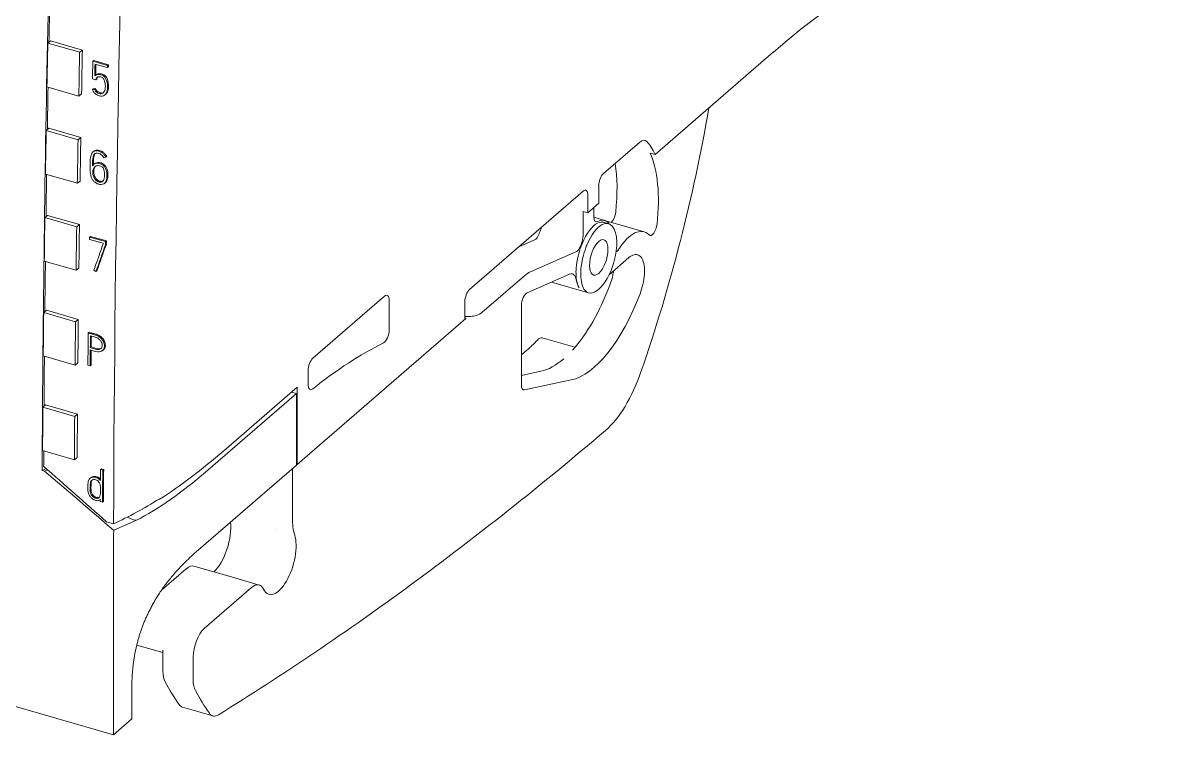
# Model space of a CAD drawing. Header units: inches. Extents: x 9220 to 92460, y -39241 to 4813.
# Drawn here: x 75054.22 to 75100.74, y -33840.89 to -33812.21 of the extents above; entities that cross this region are included whole.
import ezdxf

# ---------------------------------------------------------------- set-up
doc = ezdxf.new("R2010")
doc.units = ezdxf.units.IN
doc.header["$MEASUREMENT"] = 0

# ---------------------------------------------------------------- blocks, each defined once
blk = doc.blocks.new('A$C027ebf9d')
at = {"color": 0, "linetype": 'Continuous', "lineweight": 0}
for p, q in [((22.4836, -18.7792), (22.4895, -18.7744)), ((22.4836, -18.7792), (22.5518, -18.7989)), ((22.4895, -18.7744), (22.5577, -18.7941)), ((22.5518, -18.7989), (22.5577, -18.7941)), ((22.58, -18.8178), (22.582, -18.8163)), ((22.6115, -18.8269), (22.58, -18.8178)), ((22.582, -18.8163), (22.6135, -18.8254)), ((23.784, -19.0176), (24.0374, -18.7982)), ((22.5846, -18.824), (22.6114, -18.8317)), ((22.6114, -18.8317), (22.6134, -18.8302)), ((22.6115, -18.8269), (22.6135, -18.8254)), ((22.5793, -18.8559), (22.5865, -18.858)), ((22.5855, -18.8483), (22.5875, -18.8468)), ((22.5865, -18.858), (22.5884, -18.8565)), ((22.4818, -18.8728), (22.55, -18.8925)), ((22.5559, -18.8877), (22.55, -18.8925)), ((22.579, -18.8787), (22.581, -18.8772)), ((22.5834, -18.878), (22.5854, -18.8765)), ((22.6053, -18.8906), (22.6072, -18.8891)), ((22.4801, -18.9663), (22.486, -18.9615)), ((22.4801, -18.9663), (22.5483, -18.986)), ((22.486, -18.9615), (22.5542, -18.9812)), ((22.5483, -18.986), (22.5542, -18.9812)), ((23.6732, -19.0587), (23.7514, -18.991)), ((22.5806, -19.0119), (22.5826, -19.0104)), ((23.7738, -19.0147), (23.784, -19.0176)), ((22.5821, -19.0388), (22.5841, -19.0373)), ((22.6077, -19.0238), (22.6097, -19.0223)), ((22.4786, -19.0597), (22.5468, -19.0794)), ((22.5527, -19.0746), (22.5468, -19.0794)), ((22.6047, -19.0798), (22.6067, -19.0783)), ((23.6632, -19.1223), (23.6632, -19.0848)), ((23.3867, -19.3069), (23.6299, -19.0962)), ((23.6399, -19.1049), (23.6399, -19.1424)), ((23.6297, -19.1395), (23.6399, -19.1424)), ((23.6297, -19.1395), (23.6297, -19.192)), ((23.6399, -19.1424), (23.6632, -19.1223)), ((23.6529, -19.1514), (23.6529, -19.1312)), ((22.4773, -19.153), (22.4832, -19.1481)), ((22.4773, -19.153), (22.5455, -19.1727)), ((22.4832, -19.1481), (22.5514, -19.1678)), ((23.6529, -19.1522), (23.676, -19.1588)), ((23.6738, -19.1629), (23.6841, -19.1659)), ((23.6787, -19.1599), (23.7605, -19.1835)), ((22.5455, -19.1727), (22.5514, -19.1678)), ((22.5729, -19.1946), (22.5749, -19.1931)), ((22.5729, -19.1946), (22.607, -19.2044)), ((22.6022, -19.2079), (22.5729, -19.1995)), ((22.609, -19.2029), (22.5749, -19.1931)), ((22.6069, -19.2114), (22.6089, -19.2099)), ((22.607, -19.2044), (22.609, -19.2029)), ((23.4923, -19.2154), (23.526, -19.2008)), ((23.6146, -19.2264), (23.5186, -19.2681)), ((23.6855, -19.2753), (23.7278, -19.2386)), ((22.4761, -19.2461), (22.5442, -19.2658)), ((22.5501, -19.2609), (22.5442, -19.2658)), ((22.5867, -19.2682), (22.5887, -19.2667)), ((23.5043, -19.2774), (23.418, -19.3521)), ((23.5098, -19.3137), (23.6009, -19.2742)), ((23.6415, -19.3137), (23.5624, -19.2909)), ((23.0512, -19.4542), (23.2047, -19.3213)), ((23.2147, -19.33), (23.2147, -19.3936)), ((23.3766, -19.3688), (23.3766, -19.333)), ((22.4748, -19.3564), (22.4807, -19.3514)), ((22.4748, -19.3564), (22.543, -19.376)), ((22.4807, -19.3514), (22.5489, -19.3711)), ((23.4976, -19.5113), (23.4976, -19.3408)), ((22.543, -19.376), (22.5489, -19.3711)), ((23.0177, -19.6813), (23.3788, -19.3686)), ((23.3788, -19.3686), (23.3766, -19.3679)), ((22.57, -19.3998), (22.572, -19.3983)), ((23.5422, -19.4103), (23.6124, -19.4306)), ((22.5746, -19.4314), (22.5765, -19.4299)), ((22.6003, -19.438), (22.6023, -19.4365)), ((23.5133, -19.4334), (23.4976, -19.4471)), ((22.4739, -19.4492), (22.5421, -19.4689)), ((22.548, -19.464), (22.5421, -19.4689)), ((22.5694, -19.4687), (22.5742, -19.4701)), ((22.5742, -19.4701), (22.5762, -19.4686)), ((23.0411, -19.5107), (23.0411, -19.4803)), ((23.5396, -19.4819), (23.4976, -19.4907)), ((23.6044, -19.5006), (23.504, -19.5217)), ((23.016, -19.5294), (22.8211, -19.6982)), ((23.0177, -19.516), (22.8602, -19.6523)), ((23.016, -19.5294), (23.0056, -19.5264)), ((23.016, -19.6828), (23.016, -19.5294)), ((23.0177, -19.516), (23.0177, -19.6813)), ((22.473, -19.5591), (22.4789, -19.5541)), ((22.473, -19.5591), (22.5412, -19.5788)), ((22.4789, -19.5541), (22.5471, -19.5738)), ((22.5412, -19.5788), (22.5471, -19.5738)), ((22.4724, -19.6517), (22.5406, -19.6714)), ((22.5465, -19.6664), (22.5406, -19.6714)), ((22.8014, -19.8686), (23.016, -19.6828)), ((23.0177, -19.6813), (23.016, -19.6808)), ((22.4715, -19.6942), (22.4802, -19.6905)), ((22.4715, -19.6942), (22.4766, -19.6957)), ((22.4766, -19.6957), (22.483, -19.6929)), ((22.5964, -19.6925), (22.5983, -19.6911)), ((22.6012, -19.6939), (22.5964, -19.6925)), ((22.5983, -19.6911), (22.6032, -19.6924)), ((22.6012, -19.6939), (22.6032, -19.6924)), ((23.0075, -19.7964), (23.0075, -19.6902)), ((22.5745, -19.7108), (22.5765, -19.7093)), ((22.5953, -19.7576), (22.5961, -19.757)), ((22.7212, -19.7558), (22.7227, -19.7562)), ((22.7227, -19.7548), (22.7227, -19.7562)), ((22.596, -19.761), (22.6009, -19.7624)), ((22.6009, -19.7624), (22.6028, -19.7609)), ((22.6244, -19.8084), (22.6094, -19.8041)), ((22.6723, -19.8018), (22.6246, -19.8223)), ((22.9719, -19.821), (22.9719, -19.821)), ((22.7269, -19.9509), (22.7802, -19.9047)), ((22.7966, -19.8991), (22.8716, -19.9208)), ((22.8716, -19.921), (22.9364, -19.9397)), ((22.8185, -20.033), (22.92, -19.9451)), ((22.6741, -20.0684), (22.7301, -20.0845)), ((22.7301, -20.1234), (22.7301, -20.079)), ((22.7949, -20.1421), (22.7949, -20.0943)), ((22.2901, -20.1643), (22.6242, -20.2607)), ((22.6636, -20.2266), (22.6636, -20.1584)), ((22.7721, -20.2013), (22.8369, -20.22)), ((22.6242, -20.2607), (22.6636, -20.2266))]:
    blk.add_line(p, q, dxfattribs=at)
for centre, major_axis, ratio, start_param, end_param in [((42.309, -2.9745), (-10.9193, -37.8255), 0.433013, -1.102762, -0.989056), ((42.2306, -2.9519), (-10.9193, -37.8255), 0.433013, -1.017851, -1.015149), ((42.2559, -2.9594), (-10.9208, -37.8292), 0.43303, -1.01742, -1.016321), ((42.2607, -2.9606), (-10.9197, -37.8254), 0.43303, -1.017214, -1.016542), ((42.2874, -2.9683), (-10.9197, -37.8254), 0.43303, -1.017411, -1.017273), ((44.4292, -3.5866), (-78.3713, -17.1459), 0.134473, 1.258989, 1.259047), ((42.2306, -2.9519), (-10.9193, -37.8255), 0.433013, -1.012448, -1.009747), ((44.4452, -3.5914), (-69.3652, -20.1272), 0.12911, 1.21325, 1.213317), ((23.5645, -19.2095), (0.0765, 0.2652), 0.433013, -1.187789, -0.743505), ((23.6543, -19.2341), (0.0217, 0.0753), 0.433013, -0.346246, 0.411081), ((23.6898, -19.1462), (0.0056, 0.0193), 0.433013, -2.513914, -1.187789), ((42.2306, -2.9519), (-10.9193, -37.8255), 0.433013, -1.007046, -1.004345), ((23.5284, -19.1818), (-0.0056, -0.0193), 0.433013, 0.343657, 1.402486), ((23.531, -19.1751), (0.0056, 0.0193), 0.433013, -1.813163, -1.382984), ((23.7278, -19.2966), (0.0326, 0.1131), 0.433013, -0.236262, 0.960488), ((42.7012, -3.088), (20.9363, 34.8301), 0.272919, -4.07538, -4.07357), ((42.2892, -2.969), (-10.9208, -37.8292), 0.43303, -1.006518, -1.006315), ((23.6531, -19.2351), (-0.0219, -0.076), 0.433013, -1.813163, -1.739106), ((23.6631, -19.2386), (-0.021, -0.0728), 0.433013, -1.820029, -1.745762), ((23.6625, -19.241), (0.0219, 0.0757), 0.433013, -1.125618, -0.950651), ((23.6634, -19.2381), (-0.0218, -0.0757), 0.433013, -0.350815, 1.52682), ((23.5043, -19.3793), (0.0326, 0.1131), 0.433013, 0.343657, 0.588003), ((23.6531, -19.2351), (-0.0218, -0.0757), 0.433013, -0.716781, -0.350815), ((42.2306, -2.9519), (-10.9193, -37.8255), 0.433013, -1.001145, -0.998444), ((23.0075, -21.0715), (0.4891, 1.6942), 0.433013, 0.136496, 0.155966), ((23.0177, -21.0745), (0.4891, 1.6942), 0.433013, 0.165973, 0.168704), ((42.2547, -2.9591), (-10.9208, -37.8292), 0.43303, -1.000555, -0.998553), ((42.2595, -2.9602), (-10.9197, -37.8254), 0.43303, -1.000343, -0.999667), ((23.534, -19.4387), (0.0082, 0.0284), 0.433013, 0, 0.723904), ((42.2595, -2.9602), (-10.9197, -37.8254), 0.43303, -0.999466, -0.998543), ((23.0177, -21.0745), (0.4891, 1.6942), 0.433013, 0.376721, 0.550466), ((42.2306, -2.9519), (-10.9193, -37.8255), 0.433013, -0.995244, -0.992544), ((42.2832, -2.9673), (-10.9208, -37.8292), 0.43303, -0.992268, -0.991577), ((42.2881, -2.9685), (-10.9197, -37.8254), 0.43303, -0.992257, -0.990257), ((42.2832, -2.9673), (-10.9208, -37.8292), 0.43303, -0.990388, -0.990268), ((22.8504, -17.9746), (-0.5394, -1.8685), 0.433013, 0.353446, 0.456324), ((22.6337, -19.762), (0.0415, -0.0378), 0.237336, -0.856888, -0.050945), ((22.8381, -19.8477), (0.0207, 0.0719), 0.433013, -2.522883, -0.81393)]:
    blk.add_ellipse(centre, major_axis=major_axis, ratio=ratio, start_param=start_param, end_param=end_param, dxfattribs=at)
at = {"color": 0, "linetype": 'Continuous', "lineweight": 0, "extrusion": (0, 0, -1)}
for centre, major_axis, ratio, start_param, end_param in [((24.0374, -21.2543), (0.7866, 2.7247), 0.433013, -0.588003, 0.069104), ((42.159, -2.9312), (10.9193, 37.8255), 0.433013, -2.123851, -2.121224), ((42.1624, -2.9322), (10.9226, 37.8369), 0.433013, -2.126443, -2.123742), ((42.2306, -2.9519), (10.9226, 37.8369), 0.433013, -2.126443, -2.123742), ((42.2607, -2.9608), (10.9208, 37.8292), 0.43303, -2.125049, -2.124311), ((42.2874, -2.9685), (10.9208, 37.8292), 0.43303, -2.124311, -2.124173), ((42.159, -2.9312), (10.9193, 37.8255), 0.433013, -2.129255, -2.12663), ((44.4288, -3.5867), (-78.3791, -17.1476), 0.134473, -1.259056, -1.258997), ((23.1551, -19.1158), (-0.4368, -1.513), 0.433013, -1.825237, -1.451654), ((42.1624, -2.9322), (10.9226, 37.8369), 0.433013, -2.131846, -2.129144), ((42.2306, -2.9519), (10.9226, 37.8369), 0.433013, -2.131846, -2.129144), ((23.7514, -19.0255), (0.011, 0.0382), 0.433013, -0.588003, 0.253066), ((23.6634, -19.2381), (0.0765, 0.2652), 0.433013, 0.253066, 0.476415), ((23.6531, -19.2351), (-0.0765, -0.2652), 0.433013, -2.665178, -1.953803), ((42.159, -2.9312), (10.9193, 37.8255), 0.433013, -2.134658, -2.132034), ((23.6732, -19.0761), (0.0056, 0.0193), 0.433013, -2.158799, -0.588003), ((23.6299, -19.1136), (0.0056, 0.0193), 0.433013, -0.588003, 0.982794), ((42.1624, -2.9322), (10.9226, 37.8369), 0.433013, -2.137247, -2.134546), ((23.663, -19.1427), (-0.0056, -0.0193), 0.433013, -0.411081, 0.982794), ((42.2306, -2.9519), (10.9226, 37.8369), 0.433013, -2.137247, -2.134546), ((23.5645, -19.2095), (0.0219, 0.076), 0.433013, -1.402486, -1.32843), ((23.7784, -19.1718), (-0.0056, -0.0193), 0.433013, -1.953803, 0.236262), ((42.2551, -2.9592), (10.9208, 37.8292), 0.43303, -2.135216, -2.135075), ((42.7013, -3.0878), (-20.9342, -34.8266), 0.272919, 0.931968, 0.933778), ((42.2845, -2.9677), (10.9208, 37.8292), 0.43303, -2.135255, -2.135216), ((42.2892, -2.9688), (10.9197, 37.8254), 0.43303, -2.135287, -2.135085), ((23.6171, -19.2074), (-0.0056, -0.0193), 0.433013, -1.402486, -0.343657), ((23.6529, -19.2357), (0.021, 0.0728), 0.433013, -1.395834, -1.321563), ((23.6197, -19.2007), (-0.0056, -0.0193), 0.433013, -2.158799, -1.32843), ((23.6634, -19.2381), (0.0109, 0.0379), 0.433013, -2.158799, 4.124386), ((23.7028, -19.2072), (-0.0056, -0.0193), 0.433013, -0.960488, -0.35904), ((42.159, -2.9312), (10.9193, 37.8255), 0.433013, -2.14056, -2.137438), ((38.1534, -1.7751), (-102.2486, 63.3481), 0.191897, -1.53737, -1.537325), ((23.3867, -19.3243), (0.0056, 0.0193), 0.433013, -2.158799, -0.588003), ((23.5884, -19.2164), (-0.0764, -0.2648), 0.433013, -1.38604, -0.723904), ((23.2047, -19.3387), (0.0056, 0.0193), 0.433013, -0.588003, 0.982794), ((23.5075, -19.3323), (0.0055, 0.0189), 0.433013, -2.158799, -0.343657), ((23.6531, -19.2351), (-0.0764, -0.2648), 0.433013, -1.38604, -0.226317), ((42.1624, -2.9322), (10.9226, 37.8369), 0.433013, -2.143148, -2.140448), ((23.418, -19.2495), (-0.0329, -0.1139), 0.433013, -0.588003, -0.136496), ((42.2306, -2.9519), (10.9226, 37.8369), 0.433013, -2.143148, -2.140448), ((42.2595, -2.9604), (10.9208, 37.8292), 0.43303, -2.141915, -2.141179), ((23.2047, -19.4023), (-0.0056, -0.0193), 0.433013, -2.158799, -0.376721), ((42.2595, -2.9604), (10.9208, 37.8292), 0.43303, -2.14304, -2.142057), ((23.5133, -19.1948), (-0.0764, -0.2648), 0.433013, -0.723904, -0.588003), ((42.159, -2.9312), (10.9193, 37.8255), 0.433013, -2.146462, -2.143342), ((23.0512, -19.4716), (0.0056, 0.0193), 0.433013, -2.158799, -0.588003), ((23.5884, -19.2164), (-0.0764, -0.2648), 0.433013, -0.588003, -0.226317), ((23.6789, -19.4375), (-0.0546, -0.1891), 0.433013, -1.451654, -0.579318), ((23.0512, -19.502), (-0.0056, -0.0193), 0.433013, -0.550466, 0.982794), ((23.5075, -19.5028), (-0.0055, -0.0189), 0.433013, -0.226317, 0.982794), ((42.1624, -2.9322), (10.9226, 37.8369), 0.433013, -2.149049, -2.146349), ((42.2306, -2.9519), (10.9226, 37.8369), 0.433013, -2.149049, -2.146349), ((42.159, -2.9312), (10.9193, 37.8255), 0.433013, -2.150214, -2.149245), ((22.8602, -17.7822), (-0.5989, -2.0747), 0.433013, -0.588003, -0.460293), ((86.1003, 25.5905), (-127.9816, 94.3194), 0.472301, -1.418263, -1.417026), ((42.288, -2.9687), (10.9208, 37.8292), 0.43303, -2.151324, -2.149324), ((22.8211, -18.365), (-0.4269, -1.479), 0.433013, -0.588003, -0.393506), ((20.3879, -17.6626), (-2.3153, 2.1124), 0.237336, 3.192538, 3.196229), ((22.7802, -19.9559), (0.0164, 0.0567), 0.433013, -0.588003, 0), ((22.8185, -20.0739), (0.0131, 0.0454), 0.433013, -2.158799, -0.588003), ((22.7596, -20.0978), (0.0164, 0.0567), 0.433013, -2.734224, -2.158799), ((23.3954, -18.8329), (-0.4368, -1.513), 0.433013, 0.340701, 0.407369), ((22.8244, -20.1165), (0.0164, 0.0567), 0.433013, -2.734224, -2.158799), ((23.4602, -18.8516), (-0.4368, -1.513), 0.433013, 0.340701, 0.407369), ((22.7885, -20.1446), (-0.0164, -0.0567), 0.433013, 0, 0.340701), ((22.8533, -20.1633), (-0.0164, -0.0567), 0.433013, -0.445149, 0.340701)]:
    blk.add_ellipse(centre, major_axis=major_axis, ratio=ratio, start_param=start_param, end_param=end_param, dxfattribs=at)
at = {"color": 0, "linetype": 'Continuous', "lineweight": 0}
for points, knots in [([(22.4715, -19.6942), (22.472, -19.5798), (22.4741, -19.3064), (22.4804, -18.8701), (22.4924, -18.3317), (22.508, -17.8308), (22.5276, -17.3293), (22.5512, -16.8122), (22.5789, -16.3051), (22.6003, -15.9603), (22.6074, -15.8504)], [0.1285183, 0.1285183, 0.1285183, 0.1285183, 0.1989102, 0.2963502, 0.3949059, 0.525445, 0.5979674, 0.6950356, 0.8333844, 0.8979673, 0.8979673, 0.8979673, 0.8979673]), ([(22.5185, -15.9374), (22.5139, -16.0103), (22.495, -16.3182), (22.4694, -16.7886), (22.4458, -17.3057), (22.4262, -17.8071), (22.4105, -18.3081), (22.3986, -18.8464), (22.3922, -19.2869), (22.3899, -19.5917), (22.3894, -19.7374), (22.3893, -19.7647)], [0.1237088, 0.1237088, 0.1237088, 0.1237088, 0.1666156, 0.3049644, 0.4020326, 0.474555, 0.6050941, 0.7036498, 0.8010898, 0.8739842, 0.8907937, 0.8907937, 0.8907937, 0.8907937]), ([(22.579, -18.8787), (22.5795, -18.8799), (22.58, -18.881), (22.5812, -18.8831), (22.5818, -18.8841), (22.584, -18.8866), (22.5854, -18.888), (22.5906, -18.8912), (22.5935, -18.8919), (22.5962, -18.8926), (22.5982, -18.8929), (22.6016, -18.8925), (22.6033, -18.892), (22.6062, -18.8899), (22.6077, -18.8885), (22.6108, -18.8825), (22.6113, -18.879), (22.6116, -18.8744), (22.6118, -18.8679), (22.6093, -18.8585), (22.6083, -18.8563), (22.6063, -18.853), (22.6052, -18.8516), (22.6025, -18.8492), (22.6011, -18.8484), (22.598, -18.847), (22.5962, -18.8466), (22.5919, -18.8459), (22.59, -18.8463), (22.5882, -18.8468), (22.5873, -18.8471), (22.5857, -18.8481), (22.5849, -18.8487), (22.5841, -18.8496)], [-0.1724739, -0.1724739, -0.1724739, -0.1724739, -0.1641992, -0.1641992, -0.1568842, -0.1568842, -0.148023, -0.148023, -0.1370606, -0.1370606, -0.121046, -0.121046, -0.1109787, -0.1109787, -0.1046903, -0.1046903, -0.0965352, -0.0965352, -0.0878036, -0.0878036, -0.0833296, -0.0833296, -0.0773019, -0.0773019, -0.0695833, -0.0695833, -0.0573985, -0.0573985, -0.0305292, -0.0305292, -0.011275, -0.011275, 0, 0, 0, 0]), ([(22.5865, -18.858), (22.5865, -18.8567), (22.5867, -18.8557), (22.5875, -18.8542), (22.588, -18.8533), (22.5899, -18.852), (22.591, -18.8514), (22.5939, -18.8511), (22.5954, -18.8513), (22.5976, -18.8519), (22.5988, -18.8523), (22.601, -18.8536), (22.6017, -18.8542), (22.603, -18.8557), (22.6036, -18.8567), (22.605, -18.8597), (22.6056, -18.8618), (22.6068, -18.8669), (22.6068, -18.8703), (22.6068, -18.8747), (22.6065, -18.8778), (22.605, -18.8824), (22.6041, -18.884), (22.6019, -18.8862), (22.6007, -18.8869), (22.5985, -18.8876), (22.5974, -18.8877), (22.5947, -18.8873), (22.5927, -18.8869), (22.5899, -18.8856), (22.5885, -18.8848), (22.586, -18.8824), (22.5853, -18.8815), (22.5843, -18.88), (22.5838, -18.879), (22.5834, -18.878)], [-0.2976623, -0.2976623, -0.2976623, -0.2976623, -0.2685382, -0.2685382, -0.2493534, -0.2493534, -0.2341711, -0.2341711, -0.2193992, -0.2193992, -0.2128316, -0.2128316, -0.2076111, -0.2076111, -0.2005638, -0.2005638, -0.1875266, -0.1875266, -0.1531948, -0.1531948, -0.1056682, -0.1056682, -0.074497, -0.074497, -0.0520687, -0.0520687, -0.0356337, -0.0356337, -0.0213289, -0.0213289, -0.0138819, -0.0138819, -0.0085463, -0.0085463, 0, 0, 0, 0]), ([(22.5875, -18.8468), (22.5877, -18.8466), (22.5879, -18.8465), (22.5885, -18.8461), (22.5893, -18.8456), (22.5911, -18.845), (22.5931, -18.8444), (22.5972, -18.8449), (22.5993, -18.8452), (22.603, -18.8468), (22.6043, -18.8476), (22.6071, -18.85), (22.6082, -18.8515), (22.6098, -18.854), (22.611, -18.8561), (22.6138, -18.8657), (22.6136, -18.8726), (22.6133, -18.8773), (22.6128, -18.8808), (22.61, -18.8864), (22.6087, -18.888), (22.6072, -18.8891)], [0.00683562, 0.00683562, 0.00683562, 0.00683562, 0.00980722, 0.00980722, 0.01617297, 0.01617297, 0.01976046, 0.01976046, 0.02121248, 0.02121248, 0.02227971, 0.02227971, 0.0236757, 0.0236757, 0.0251132, 0.0251132, 0.02812069, 0.02812069, 0.03098034, 0.03098034, 0.03285161, 0.03285161, 0.03285161, 0.03285161]), ([(22.59, -18.852), (22.5896, -18.8525), (22.5893, -18.8529), (22.5887, -18.8542), (22.5885, -18.8552), (22.5884, -18.8565)], [0.25616512, 0.25616512, 0.25616512, 0.25616512, 0.26788254, 0.26788254, 0.29799267, 0.29799267, 0.29799267, 0.29799267]), ([(22.5854, -18.8765), (22.5858, -18.8775), (22.5862, -18.8785), (22.5873, -18.88), (22.5879, -18.8809), (22.5905, -18.8833), (22.5919, -18.8841), (22.5947, -18.8854), (22.5966, -18.8858), (22.5994, -18.8862), (22.6005, -18.8861), (22.6019, -18.8857), (22.6024, -18.8855), (22.6028, -18.8852)], [0, 0, 0, 0, 0.00854793, 0.00854793, 0.01388271, 0.01388271, 0.02132476, 0.02132476, 0.03560576, 0.03560576, 0.05200622, 0.05200622, 0.06061429, 0.06061429, 0.06061429, 0.06061429]), ([(22.6077, -19.0238), (22.6068, -19.022), (22.6057, -19.0201), (22.603, -19.0166), (22.6015, -19.0153), (22.5975, -19.0124), (22.5947, -19.0113), (22.5908, -19.01), (22.5889, -19.0097), (22.586, -19.0097), (22.5841, -19.0099), (22.5808, -19.0116), (22.5793, -19.0127), (22.5764, -19.0173), (22.5756, -19.0206), (22.5743, -19.0299), (22.5743, -19.0356), (22.574, -19.0472), (22.5741, -19.0531), (22.5755, -19.0624), (22.5764, -19.0653), (22.5781, -19.0694), (22.5791, -19.0713), (22.5811, -19.0739), (22.5824, -19.0756), (22.5868, -19.0789), (22.589, -19.0801), (22.5934, -19.0817), (22.5957, -19.0821), (22.6, -19.082), (22.602, -19.0814), (22.6054, -19.0795), (22.6065, -19.0781), (22.6082, -19.0754), (22.6088, -19.0734), (22.6097, -19.0694), (22.61, -19.067), (22.6103, -19.0622), (22.6103, -19.0583), (22.6086, -19.0512), (22.6077, -19.0486), (22.6052, -19.044), (22.604, -19.0426), (22.6019, -19.0406), (22.6005, -19.0397), (22.597, -19.0377), (22.5947, -19.037), (22.5903, -19.036), (22.5883, -19.0362), (22.5852, -19.037), (22.5836, -19.0377), (22.581, -19.0396), (22.5799, -19.0408), (22.579, -19.0422)], [-0.2278579, -0.2278579, -0.2278579, -0.2278579, -0.2196971, -0.2196971, -0.2106633, -0.2106633, -0.1924822, -0.1924822, -0.1745856, -0.1745856, -0.1643039, -0.1643039, -0.1584135, -0.1584135, -0.1510933, -0.1510933, -0.1408735, -0.1408735, -0.1300191, -0.1300191, -0.1218756, -0.1218756, -0.1150185, -0.1150185, -0.1109467, -0.1109467, -0.1072091, -0.1072091, -0.1030462, -0.1030462, -0.0990276, -0.0990276, -0.0941621, -0.0941621, -0.0871804, -0.0871804, -0.0802118, -0.0802118, -0.0714687, -0.0714687, -0.0668017, -0.0668017, -0.0623356, -0.0623356, -0.0563808, -0.0563808, -0.0470229, -0.0470229, -0.0327107, -0.0327107, -0.0165652, -0.0165652, 0, 0, 0, 0]), ([(22.579, -19.0422), (22.5791, -19.0355), (22.579, -19.0286), (22.5811, -19.0208), (22.5816, -19.0193), (22.5832, -19.017), (22.5841, -19.0161), (22.5859, -19.0151), (22.5869, -19.0148), (22.5892, -19.0147), (22.5906, -19.0149), (22.5947, -19.016), (22.5965, -19.0171), (22.5985, -19.0184), (22.5998, -19.0195), (22.6019, -19.022), (22.6027, -19.0234), (22.6033, -19.0249)], [-0.06621643, -0.06621643, -0.06621643, -0.06621643, -0.05023376, -0.05023376, -0.04567642, -0.04567642, -0.04136109, -0.04136109, -0.03737398, -0.03737398, -0.03322608, -0.03322608, -0.02527372, -0.02527372, -0.01234731, -0.01234731, 0, 0, 0, 0]), ([(22.5853, -19.0154), (22.585, -19.0158), (22.5847, -19.0161), (22.5838, -19.0176), (22.5831, -19.019), (22.581, -19.0268), (22.5811, -19.0333), (22.581, -19.0398)], [0.04554578, 0.04554578, 0.04554578, 0.04554578, 0.04701357, 0.04701357, 0.05062691, 0.05062691, 0.06124768, 0.06124768, 0.06124768, 0.06124768]), ([(22.5826, -19.0104), (22.5831, -19.01), (22.5835, -19.0097), (22.5861, -19.0084), (22.588, -19.0082), (22.5909, -19.0082), (22.5928, -19.0085), (22.5967, -19.0098), (22.5995, -19.0109), (22.6035, -19.0138), (22.605, -19.0151), (22.6077, -19.0186), (22.6088, -19.0205), (22.6097, -19.0223)], [0.3006027, 0.3006027, 0.3006027, 0.3006027, 0.3048887, 0.3048887, 0.3251686, 0.3251686, 0.3604603, 0.3604603, 0.396342, 0.396342, 0.4141764, 0.4141764, 0.4302853, 0.4302853, 0.4302853, 0.4302853]), ([(22.5841, -19.0373), (22.5846, -19.0369), (22.5851, -19.0365), (22.5869, -19.0356), (22.5886, -19.0349), (22.593, -19.0346), (22.5954, -19.0351), (22.5993, -19.0364), (22.6012, -19.0373), (22.6045, -19.0397), (22.6057, -19.0409), (22.608, -19.0438), (22.609, -19.0458), (22.6109, -19.0505), (22.6118, -19.0539), (22.6122, -19.0596), (22.6122, -19.0614), (22.612, -19.0653), (22.6117, -19.0678), (22.6108, -19.0718), (22.6102, -19.0738), (22.6086, -19.0764), (22.6079, -19.0774), (22.6067, -19.0783)], [0.0156126, 0.0156126, 0.0156126, 0.0156126, 0.0219463, 0.0219463, 0.0358013, 0.0358013, 0.0502947, 0.0502947, 0.0621142, 0.0621142, 0.0745386, 0.0745386, 0.0923823, 0.0923823, 0.1172157, 0.1172157, 0.1294091, 0.1294091, 0.1440646, 0.1440646, 0.158697, 0.158697, 0.166603, 0.166603, 0.166603, 0.166603]), ([(22.5883, -19.0417), (22.5892, -19.0415), (22.5902, -19.0413), (22.5933, -19.0415), (22.595, -19.042), (22.5975, -19.043), (22.5985, -19.0436), (22.6001, -19.0447), (22.601, -19.0455), (22.6027, -19.048), (22.6034, -19.0494), (22.6051, -19.0542), (22.6052, -19.0573), (22.6053, -19.061), (22.6053, -19.0634), (22.6048, -19.0675), (22.6044, -19.0697), (22.6031, -19.0728), (22.6023, -19.074), (22.6002, -19.0758), (22.5991, -19.0763), (22.598, -19.0766), (22.5974, -19.0768), (22.5967, -19.0769), (22.5951, -19.0769), (22.5944, -19.0768), (22.5922, -19.0764), (22.5909, -19.0758), (22.5888, -19.0746), (22.5873, -19.0735), (22.5844, -19.0702), (22.5829, -19.0681), (22.5808, -19.0633), (22.5802, -19.0609), (22.5797, -19.0555), (22.5799, -19.0527), (22.5815, -19.0476), (22.5828, -19.0458), (22.585, -19.0434), (22.5861, -19.0426), (22.5876, -19.0419), (22.588, -19.0418), (22.5883, -19.0417)], [-0.1191283, -0.1191283, -0.1191283, -0.1191283, -0.113059, -0.113059, -0.1033437, -0.1033437, -0.0952642, -0.0952642, -0.0886807, -0.0886807, -0.0808748, -0.0808748, -0.0592667, -0.0592667, -0.0402008, -0.0402008, -0.0232913, -0.0232913, -0.0108919, -0.0108919, 0, 0, 0, 0.0067086, 0.0067086, 0.0139655, 0.0139655, 0.0290747, 0.0290747, 0.0407303, 0.0407303, 0.0512659, 0.0512659, 0.0623846, 0.0623846, 0.0749254, 0.0749254, 0.0879747, 0.0879747, 0.0984032, 0.0984032, 0.1011846, 0.1011846, 0.1011846, 0.1011846]), ([(22.5865, -19.0425), (22.5863, -19.0426), (22.5861, -19.0428), (22.5847, -19.0443), (22.5835, -19.0462), (22.5819, -19.0512), (22.5817, -19.0541), (22.5821, -19.0594), (22.5827, -19.0619), (22.5849, -19.0667), (22.5864, -19.0688), (22.5893, -19.072), (22.5908, -19.0731), (22.5929, -19.0743), (22.5942, -19.0749), (22.5964, -19.0753), (22.5971, -19.0754), (22.5986, -19.0754), (22.5993, -19.0753), (22.6, -19.0751), (22.6006, -19.075), (22.6012, -19.0747), (22.6017, -19.0744)], [0.11479828, 0.11479828, 0.11479828, 0.11479828, 0.11625506, 0.11625506, 0.12803131, 0.12803131, 0.139521, 0.139521, 0.14986635, 0.14986635, 0.15982555, 0.15982555, 0.17102342, 0.17102342, 0.18577676, 0.18577676, 0.192977, 0.192977, 0.19968617, 0.19968617, 0.19968617, 0.20541782, 0.20541782, 0.20541782, 0.20541782]), ([(23.6276, -19.2089), (23.6368, -19.1865), (23.6496, -19.1704), (23.6607, -19.1646), (23.6607, -19.1646), (23.6607, -19.1646)], [0, 0, 0, 0, 0.990099, 0.990099, 0.9901022, 0.9901022, 0.9901022, 0.9901022]), ([(22.5822, -19.2654), (22.5838, -19.2607), (22.5855, -19.256), (22.59, -19.2434), (22.5905, -19.2418), (22.5938, -19.2326), (22.5954, -19.2279), (22.5988, -19.2186), (22.6002, -19.2137), (22.6022, -19.2093)], [-0.1655136, -0.1655136, -0.1655136, -0.1655136, -0.1387922, -0.1387922, -0.0937187, -0.0937187, -0.0468581, -0.0468581, 0, 0, 0, 0]), ([(23.6146, -19.2685), (23.6147, -19.2658), (23.6148, -19.2632), (23.615, -19.2605), (23.6157, -19.2525), (23.617, -19.2439), (23.6191, -19.2355), (23.6208, -19.2283), (23.623, -19.221), (23.6256, -19.2141)], [0, 0, 0, 0, 0.1524951, 0.1524951, 0.1524951, 0.6036198, 0.6036198, 0.6036198, 0.9900561, 0.9900561, 0.9900561, 0.9900561]), ([(23.6358, -19.2171), (23.6332, -19.2239), (23.631, -19.2312), (23.6293, -19.2384), (23.6273, -19.2468), (23.6259, -19.2554), (23.6253, -19.2634), (23.6251, -19.2661), (23.6249, -19.2688), (23.6249, -19.2714)], [0.0000389, 0.0000389, 0.0000389, 0.0000389, 0.390344, 0.390344, 0.390344, 0.8459799, 0.8459799, 0.8459799, 1, 1, 1, 1]), ([(23.6951, -19.2509), (23.6973, -19.2434), (23.699, -19.2357), (23.7002, -19.2283), (23.7007, -19.2245), (23.7012, -19.2208), (23.7015, -19.2171)], [0, 0, 0, 0, 0.664099, 0.664099, 0.664099, 1, 1, 1, 1]), ([(23.7278, -19.2386), (23.7316, -19.2354), (23.7354, -19.2332), (23.7389, -19.2323), (23.7424, -19.2314), (23.7458, -19.2317), (23.7487, -19.2332), (23.7516, -19.2347), (23.7542, -19.2375), (23.7562, -19.2412), (23.7582, -19.245), (23.7596, -19.2499), (23.7605, -19.2555), (23.7613, -19.2611), (23.7615, -19.2676), (23.7611, -19.2744), (23.7607, -19.2812), (23.7596, -19.2886), (23.7579, -19.2959), (23.7564, -19.3028), (23.7543, -19.3097), (23.7518, -19.3163)], [0, 0, 0, 0, 0.143625, 0.143625, 0.143625, 0.287246, 0.287246, 0.287246, 0.430934, 0.430934, 0.430934, 0.574808, 0.574808, 0.574808, 0.718945, 0.718945, 0.718945, 0.863297, 0.863297, 0.863297, 1, 1, 1, 1]), ([(23.6009, -19.2742), (23.6031, -19.2732), (23.6051, -19.273), (23.607, -19.2735), (23.6088, -19.274), (23.6105, -19.2752), (23.6118, -19.2771), (23.6131, -19.279), (23.6142, -19.2816), (23.6149, -19.2846), (23.615, -19.285), (23.6151, -19.2855), (23.6152, -19.286)], [0, 0, 0, 0, 0.318125, 0.318125, 0.318125, 0.636244, 0.636244, 0.636244, 0.954268, 0.954268, 0.954268, 1, 1, 1, 1]), ([(23.6214, -19.3029), (23.6189, -19.2988), (23.6171, -19.2933), (23.6159, -19.2869), (23.615, -19.2814), (23.6145, -19.2751), (23.6146, -19.2685)], [0, 0, 0, 0, 0.536071, 0.536071, 0.536071, 1, 1, 1, 1]), ([(23.6249, -19.2714), (23.6248, -19.2781), (23.6252, -19.2844), (23.6262, -19.2899), (23.6273, -19.2962), (23.6291, -19.3017), (23.6316, -19.3059)], [0, 0, 0, 0, 0.463929, 0.463929, 0.463929, 1, 1, 1, 1]), ([(23.6951, -19.267), (23.6946, -19.2704), (23.6939, -19.2738), (23.6932, -19.2772), (23.6916, -19.2841), (23.6895, -19.291), (23.687, -19.2976)], [0.7959978, 0.7959978, 0.7959978, 0.7959978, 0.8632972, 0.8632972, 0.8632972, 1, 1, 1, 1]), ([(22.5745, -19.4363), (22.5799, -19.4378), (22.5854, -19.4399), (22.5921, -19.4405), (22.5945, -19.4406), (22.5988, -19.4391), (22.6004, -19.4381), (22.6031, -19.4353), (22.6039, -19.4335), (22.6049, -19.4297), (22.605, -19.4274), (22.6043, -19.4227), (22.6036, -19.4202), (22.601, -19.4152), (22.5994, -19.4132), (22.596, -19.4096), (22.5939, -19.4082), (22.5892, -19.4055), (22.5863, -19.4045), (22.5814, -19.403), (22.5798, -19.4026), (22.5745, -19.4012), (22.5723, -19.4005), (22.57, -19.3998)], [-0.2091368, -0.2091368, -0.2091368, -0.2091368, -0.1691149, -0.1691149, -0.1579567, -0.1579567, -0.15059, -0.15059, -0.1416411, -0.1416411, -0.129093, -0.129093, -0.115479, -0.115479, -0.1000622, -0.1000622, -0.0776255, -0.0776255, -0.0458188, -0.0458188, -0.0198778, -0.0198778, 0, 0, 0, 0]), ([(22.572, -19.3983), (22.5742, -19.399), (22.5765, -19.3997), (22.5817, -19.4011), (22.5833, -19.4015), (22.5882, -19.403), (22.5911, -19.404), (22.5959, -19.4067), (22.5979, -19.4081), (22.6011, -19.4114), (22.6029, -19.4135), (22.6055, -19.4187), (22.6063, -19.4212), (22.6069, -19.4258), (22.6069, -19.4282), (22.6059, -19.4319), (22.6051, -19.4337), (22.6032, -19.4357), (22.6028, -19.4361), (22.6023, -19.4365)], [0, 0, 0, 0, 0.0197737, 0.0197737, 0.0457259, 0.0457259, 0.0778638, 0.0778638, 0.100882, 0.100882, 0.1147639, 0.1147639, 0.126238, 0.126238, 0.1368764, 0.1368764, 0.1444672, 0.1444672, 0.1465296, 0.1465296, 0.1465296, 0.1465296]), ([(22.5748, -19.4061), (22.5767, -19.4066), (22.5783, -19.4072), (22.5826, -19.4083), (22.5845, -19.4088), (22.5882, -19.41), (22.5901, -19.4109), (22.5936, -19.4134), (22.595, -19.4147), (22.5976, -19.4179), (22.5984, -19.4195), (22.5996, -19.4226), (22.6, -19.4244), (22.6, -19.4274), (22.5999, -19.4289), (22.5987, -19.4317), (22.5979, -19.4327), (22.5958, -19.4344), (22.5946, -19.4349), (22.5915, -19.4356), (22.5897, -19.4354), (22.5851, -19.4347), (22.5782, -19.4325), (22.5746, -19.4314)], [-0.1352378, -0.1352378, -0.1352378, -0.1352378, -0.1213096, -0.1213096, -0.1094689, -0.1094689, -0.0986169, -0.0986169, -0.0900634, -0.0900634, -0.080449, -0.080449, -0.0692821, -0.0692821, -0.0603413, -0.0603413, -0.0530148, -0.0530148, -0.0449227, -0.0449227, -0.0321932, -0.0321932, 0, 0, 0, 0]), ([(22.5765, -19.4299), (22.5801, -19.431), (22.5869, -19.4331), (22.5916, -19.4339), (22.5934, -19.4341), (22.596, -19.4335), (22.5969, -19.4333), (22.5977, -19.4328)], [0, 0, 0, 0, 0.03179182, 0.03179182, 0.04523403, 0.04523403, 0.05097894, 0.05097894, 0.05097894, 0.05097894]), ([(23.678, -19.6087), (23.5394, -19.7267), (23.4008, -19.8365), (23.1242, -20.0397), (22.9863, -20.1329), (22.8491, -20.2176)], [0, 0, 0, 0, 2.113145, 2.113145, 4.226273, 4.226273, 4.226273, 4.226273]), ([(22.5962, -19.7162), (22.5954, -19.715), (22.5943, -19.7137), (22.5922, -19.7119), (22.591, -19.7113), (22.5877, -19.7098), (22.5852, -19.7088), (22.5802, -19.7086), (22.5784, -19.7088), (22.5746, -19.7105), (22.5732, -19.7119), (22.5711, -19.7147), (22.5705, -19.7164), (22.5696, -19.7217), (22.5692, -19.7254), (22.5692, -19.731), (22.5691, -19.7358), (22.5711, -19.7443), (22.5722, -19.7467), (22.5744, -19.7506), (22.5758, -19.7522), (22.5789, -19.7552), (22.5806, -19.7563), (22.5836, -19.7577), (22.5858, -19.7587), (22.5897, -19.7592), (22.5913, -19.7593), (22.5939, -19.7585), (22.595, -19.7579), (22.5961, -19.7569)], [-0.4676721, -0.4676721, -0.4676721, -0.4676721, -0.4336557, -0.4336557, -0.4053386, -0.4053386, -0.3793418, -0.3793418, -0.3624216, -0.3624216, -0.3412281, -0.3412281, -0.3078443, -0.3078443, -0.2398661, -0.2398661, -0.2071313, -0.2071313, -0.18345, -0.18345, -0.1464676, -0.1464676, -0.0912967, -0.0912967, -0.0340914, -0.0340914, -0.0146885, -0.0146885, 0, 0, 0, 0]), ([(22.5765, -19.7093), (22.5771, -19.7088), (22.5779, -19.7084), (22.5803, -19.7074), (22.582, -19.7071), (22.5873, -19.7074), (22.5897, -19.7083), (22.5928, -19.7097), (22.5941, -19.7103), (22.5956, -19.7116), (22.5959, -19.712), (22.5963, -19.7123)], [0.34553267, 0.34553267, 0.34553267, 0.34553267, 0.35379269, 0.35379269, 0.36727734, 0.36727734, 0.3852058, 0.3852058, 0.39871529, 0.39871529, 0.40279041, 0.40279041, 0.40279041, 0.40279041]), ([(22.5944, -19.7218), (22.5954, -19.7239), (22.5957, -19.7257), (22.5963, -19.729), (22.5961, -19.7312), (22.5961, -19.7409), (22.5961, -19.7426), (22.596, -19.7456), (22.5958, -19.7477), (22.5946, -19.7506), (22.594, -19.7516), (22.5924, -19.7532), (22.5915, -19.7537), (22.5895, -19.7542), (22.5883, -19.7542), (22.586, -19.7538), (22.5845, -19.7533), (22.5816, -19.7517), (22.5802, -19.7505), (22.5783, -19.7486), (22.5772, -19.7473), (22.5763, -19.7456), (22.5755, -19.744), (22.5749, -19.7421), (22.5742, -19.7387), (22.574, -19.7369), (22.5739, -19.7308), (22.5742, -19.7265), (22.5747, -19.7215), (22.5749, -19.7201), (22.5756, -19.718), (22.5761, -19.7169), (22.5777, -19.7154), (22.5787, -19.7145), (22.582, -19.7136), (22.5836, -19.7137), (22.5859, -19.714), (22.587, -19.7144), (22.5891, -19.7155), (22.5903, -19.7164), (22.5924, -19.7185), (22.5933, -19.7198), (22.5942, -19.7214), (22.5943, -19.7216), (22.5944, -19.7218)], [-0.2396848, -0.2396848, -0.2396848, -0.2396848, -0.2169978, -0.2169978, -0.1564628, -0.1564628, -0.1287683, -0.1287683, -0.1013954, -0.1013954, -0.0901411, -0.0901411, -0.0787118, -0.0787118, -0.0627486, -0.0627486, -0.039933, -0.039933, -0.0150867, -0.0150867, 0, 0, 0, 0.0143505, 0.0143505, 0.0243513, 0.0243513, 0.0407333, 0.0407333, 0.0574916, 0.0574916, 0.0741159, 0.0741159, 0.083332, 0.083332, 0.0918194, 0.0918194, 0.1036182, 0.1036182, 0.1175705, 0.1175705, 0.1329759, 0.1329759, 0.1351864, 0.1351864, 0.1351864, 0.1351864]), ([(22.5789, -19.7146), (22.578, -19.7156), (22.5775, -19.7166), (22.5769, -19.7187), (22.5766, -19.7201), (22.5762, -19.7251), (22.5759, -19.7294), (22.576, -19.7355), (22.5762, -19.7372), (22.5769, -19.7407), (22.5775, -19.7426), (22.5784, -19.7442), (22.5791, -19.7456), (22.58, -19.7468), (22.5823, -19.7491), (22.5837, -19.7502), (22.5866, -19.7519), (22.5881, -19.7524), (22.5903, -19.7527), (22.5915, -19.7527), (22.5929, -19.7523), (22.5932, -19.7522), (22.5935, -19.7521)], [0.1938338, 0.1938338, 0.1938338, 0.1938338, 0.2026752, 0.2026752, 0.2146426, 0.2146426, 0.2293499, 0.2293499, 0.2391518, 0.2391518, 0.2537224, 0.2537224, 0.2537224, 0.2658921, 0.2658921, 0.2806206, 0.2806206, 0.2948244, 0.2948244, 0.3048575, 0.3048575, 0.3070875, 0.3070875, 0.3070875, 0.3070875]), ([(22.6246, -19.8223), (22.6244, -19.8739), (22.6242, -19.9849), (22.6243, -20.1309), (22.6242, -20.2255), (22.6242, -20.2607)], [0.88869063, 0.88869063, 0.88869063, 0.88869063, 0.92047301, 0.9571686, 0.97893334, 0.97893334, 0.97893334, 0.97893334])]:
    blk.add_open_spline(points, degree=3, knots=knots, dxfattribs=at)
for points in [[(23.6608, -19.1647), (23.6655, -19.1623), (23.6699, -19.1618), (23.6738, -19.1629)], [(23.7018, -19.2048), (23.7013, -19.175), (23.688, -19.1588), (23.6709, -19.1677)], [(23.6709, -19.1676), (23.6598, -19.1733), (23.6471, -19.1894), (23.6378, -19.2119)], [(22.4747, -19.6856), (22.5195, -19.7251), (22.5646, -19.7647), (22.6094, -19.8041)], [(23.0123, -19.8327), (23.0087, -19.8214), (23.0075, -19.8084), (23.0075, -19.7964)], [(22.9455, -19.9485), (22.9503, -19.9585), (22.9661, -19.9665), (22.9964, -19.9357), (23.0166, -19.8789), (23.016, -19.8444), (23.0123, -19.8327)], [(22.6636, -20.1584), (22.6636, -20.1545), (22.6637, -20.1469), (22.6642, -20.1361), (22.6649, -20.1257), (22.6658, -20.1158), (22.667, -20.1063), (22.6683, -20.097), (22.6698, -20.0881), (22.6715, -20.0795), (22.6734, -20.071), (22.6755, -20.0627), (22.6777, -20.0545), (22.6801, -20.0464), (22.6827, -20.0384), (22.6856, -20.0304), (22.6886, -20.0224), (22.6919, -20.0144), (22.6955, -20.0063), (22.6993, -19.9981), (22.7035, -19.9898), (22.708, -19.9813), (22.713, -19.9726), (22.7184, -19.9638), (22.7243, -19.9546), (22.7308, -19.9452), (22.7379, -19.9355), (22.7458, -19.9255), (22.7546, -19.915), (22.7644, -19.9042), (22.7753, -19.8929), (22.7874, -19.8811), (22.7966, -19.8728), (22.8014, -19.8686)], [(22.8715, -19.9209), (22.8715, -19.921), (22.8716, -19.921), (22.8716, -19.921)], [(22.92, -19.9451), (22.9303, -19.9361), (22.9404, -19.9375), (22.9455, -19.9485)]]:
    blk.add_open_spline(points, degree=3, dxfattribs=at)

msp = doc.modelspace()

# ---------------------------------------------------------------- block references
at = {"xscale": 18.8131500959034, "yscale": 18.8131500959034, "zscale": 18.8131500959034}
msp.add_blockref('A$C027ebf9d', (74632.23, -33459.72), dxfattribs=at)

doc.saveas('drawing.dxf')
